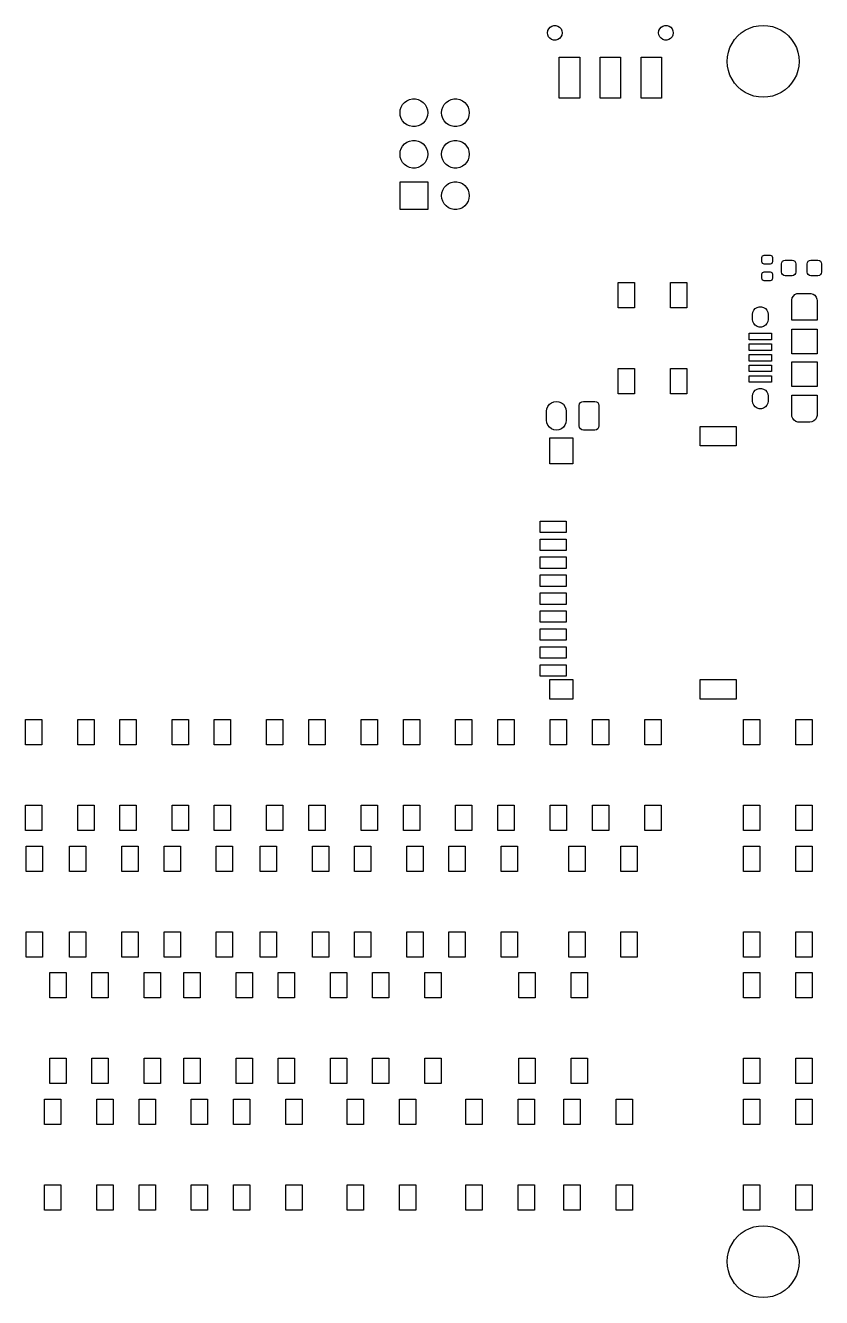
# Model space of a CAD drawing. Extents: x 1.42 to 5.39, y -5.49 to -2.41.
# Drawn here: x 3.472 to 5.391, y -5.478 to -2.411 of the extents above; entities that cross this region are included whole.
import ezdxf

# ---------------------------------------------------------------- set-up
doc = ezdxf.new("R2010")
doc.units = 0
doc.header["$MEASUREMENT"] = 0
doc.layers.add('BLACK', color=7, linetype='CONTINUOUS')

msp = doc.modelspace()

# ---------------------------------------------------------------- linework, layer by layer
at = {"layer": 'BLACK', "linetype": 'CONTINUOUS'}
for p, q in [((4.73109, -2.42395), (4.73322, -2.41941)), ((4.73322, -2.41941), (4.73655, -2.41564)), ((4.73655, -2.41564), (4.7408, -2.41296)), ((4.7408, -2.41296), (4.74563, -2.41158)), ((4.74563, -2.41158), (4.75065, -2.41161)), ((4.75065, -2.41161), (4.75546, -2.41305)), ((4.75546, -2.41305), (4.75968, -2.41578)), ((4.75968, -2.41578), (4.76296, -2.41959)), ((4.76296, -2.41959), (4.76504, -2.42416)), ((4.99881, -2.42395), (5.00094, -2.41941)), ((5.00094, -2.41941), (5.00427, -2.41564)), ((5.00427, -2.41564), (5.00851, -2.41296)), ((5.00851, -2.41296), (5.01334, -2.41158)), ((5.01334, -2.41158), (5.01837, -2.41161)), ((5.01837, -2.41161), (5.02318, -2.41305)), ((5.02318, -2.41305), (5.02739, -2.41578)), ((5.02739, -2.41578), (5.03067, -2.41959)), ((5.03067, -2.41959), (5.03275, -2.42416)), ((5.20669, -2.42302), (5.21685, -2.41801)), ((5.21685, -2.41801), (5.22758, -2.41437)), ((5.22758, -2.41437), (5.23869, -2.41216)), ((5.23869, -2.41216), (5.25, -2.41142)), ((5.25, -2.41142), (5.26131, -2.41216)), ((5.26131, -2.41216), (5.27242, -2.41437)), ((5.27242, -2.41437), (5.28315, -2.41801)), ((5.28315, -2.41801), (5.29331, -2.42302)), ((4.73032, -2.42892), (4.73109, -2.42395)), ((4.73097, -2.4339), (4.73032, -2.42892)), ((4.73299, -2.4385), (4.73097, -2.4339)), ((4.73622, -2.44234), (4.73299, -2.4385)), ((4.7404, -2.44512), (4.73622, -2.44234)), ((4.7452, -2.44662), (4.7404, -2.44512)), ((4.75022, -2.44671), (4.7452, -2.44662)), ((4.75507, -2.44539), (4.75022, -2.44671)), ((4.75935, -2.44276), (4.75507, -2.44539)), ((4.76272, -2.43904), (4.75935, -2.44276)), ((4.76491, -2.43452), (4.76272, -2.43904)), ((4.76574, -2.42957), (4.76491, -2.43452)), ((4.76504, -2.42416), (4.76575, -2.42913)), ((4.76575, -2.42913), (4.76574, -2.42957)), ((4.99803, -2.42892), (4.99881, -2.42395)), ((4.99868, -2.4339), (4.99803, -2.42892)), ((5.00071, -2.4385), (4.99868, -2.4339)), ((5.00394, -2.44234), (5.00071, -2.4385)), ((5.00812, -2.44512), (5.00394, -2.44234)), ((5.01292, -2.44662), (5.00812, -2.44512)), ((5.01794, -2.44671), (5.01292, -2.44662)), ((5.02278, -2.44539), (5.01794, -2.44671)), ((5.02706, -2.44276), (5.02278, -2.44539)), ((5.03044, -2.43904), (5.02706, -2.44276)), ((5.03263, -2.43452), (5.03044, -2.43904)), ((5.03346, -2.42957), (5.03263, -2.43452)), ((5.03275, -2.42416), (5.03346, -2.42913)), ((5.03346, -2.42913), (5.03346, -2.42957)), ((5.17499, -2.45472), (5.18128, -2.4453)), ((5.18128, -2.4453), (5.18875, -2.43679)), ((5.18875, -2.43679), (5.19727, -2.42932)), ((5.19727, -2.42932), (5.20669, -2.42302)), ((5.29331, -2.42302), (5.30273, -2.42932)), ((5.30273, -2.42932), (5.31125, -2.43679)), ((5.31125, -2.43679), (5.31872, -2.4453)), ((5.31872, -2.4453), (5.32501, -2.45472)), ((5.16413, -2.48673), (5.16634, -2.47561)), ((5.16634, -2.47561), (5.16998, -2.46489)), ((5.16998, -2.46489), (5.17499, -2.45472)), ((5.32501, -2.45472), (5.33002, -2.46489)), ((5.33002, -2.46489), (5.33366, -2.47561)), ((5.33366, -2.47561), (5.33587, -2.48673)), ((4.75886, -2.58661), (4.75886, -2.48819)), ((4.75886, -2.48819), (4.80807, -2.48819)), ((4.80807, -2.48819), (4.80807, -2.58661)), ((4.85728, -2.58661), (4.85728, -2.48819)), ((4.85728, -2.48819), (4.9065, -2.48819)), ((4.9065, -2.48819), (4.9065, -2.58661)), ((4.95571, -2.58661), (4.95571, -2.48819)), ((4.95571, -2.48819), (5.00492, -2.48819)), ((5.00492, -2.48819), (5.00492, -2.58661)), ((5.16339, -2.49803), (5.16413, -2.48673)), ((5.16413, -2.50934), (5.16339, -2.49803)), ((5.16634, -2.52045), (5.16413, -2.50934)), ((5.33587, -2.50934), (5.33366, -2.52045)), ((5.33587, -2.48673), (5.33661, -2.49803)), ((5.33661, -2.49803), (5.33587, -2.50934)), ((5.16998, -2.53118), (5.16634, -2.52045)), ((5.17499, -2.54134), (5.16998, -2.53118)), ((5.18128, -2.55076), (5.17499, -2.54134)), ((5.32501, -2.54134), (5.31872, -2.55076)), ((5.33002, -2.53118), (5.32501, -2.54134)), ((5.33366, -2.52045), (5.33002, -2.53118)), ((5.18875, -2.55928), (5.18128, -2.55076)), ((5.19727, -2.56675), (5.18875, -2.55928)), ((5.20669, -2.57304), (5.19727, -2.56675)), ((5.21685, -2.57805), (5.20669, -2.57304)), ((5.29331, -2.57304), (5.28315, -2.57805)), ((5.30273, -2.56675), (5.29331, -2.57304)), ((5.31125, -2.55928), (5.30273, -2.56675)), ((5.31872, -2.55076), (5.31125, -2.55928)), ((4.37789, -2.60824), (4.38139, -2.60218)), ((4.38139, -2.60218), (4.38607, -2.59698)), ((4.38607, -2.59698), (4.39173, -2.59287)), ((4.39173, -2.59287), (4.39812, -2.59002)), ((4.39812, -2.59002), (4.40497, -2.58857)), ((4.40497, -2.58857), (4.41196, -2.58857)), ((4.41196, -2.58857), (4.41881, -2.59002)), ((4.41881, -2.59002), (4.4252, -2.59287)), ((4.4252, -2.59287), (4.43086, -2.59698)), ((4.43086, -2.59698), (4.43554, -2.60218)), ((4.43554, -2.60218), (4.43904, -2.60824)), ((4.47789, -2.60824), (4.48139, -2.60218)), ((4.48139, -2.60218), (4.48607, -2.59698)), ((4.48607, -2.59698), (4.49173, -2.59287)), ((4.49173, -2.59287), (4.49812, -2.59002)), ((4.49812, -2.59002), (4.50497, -2.58857)), ((4.50497, -2.58857), (4.51196, -2.58857)), ((4.51196, -2.58857), (4.51881, -2.59002)), ((4.51881, -2.59002), (4.5252, -2.59287)), ((4.5252, -2.59287), (4.53086, -2.59698)), ((4.53086, -2.59698), (4.53554, -2.60218)), ((4.53554, -2.60218), (4.53904, -2.60824)), ((4.80807, -2.58661), (4.75886, -2.58661)), ((4.9065, -2.58661), (4.85728, -2.58661)), ((5.00492, -2.58661), (4.95571, -2.58661)), ((5.22758, -2.58169), (5.21685, -2.57805)), ((5.23869, -2.5839), (5.22758, -2.58169)), ((5.25, -2.58465), (5.23869, -2.5839)), ((5.26131, -2.5839), (5.25, -2.58465)), ((5.27242, -2.58169), (5.26131, -2.5839)), ((5.28315, -2.57805), (5.27242, -2.58169)), ((4.375, -2.62185), (4.37573, -2.61489)), ((4.37573, -2.62881), (4.375, -2.62185)), ((4.37573, -2.61489), (4.37789, -2.60824)), ((4.37789, -2.63546), (4.37573, -2.62881)), ((4.38139, -2.64152), (4.37789, -2.63546)), ((4.43904, -2.63546), (4.43554, -2.64152)), ((4.43904, -2.60824), (4.4412, -2.61489)), ((4.4412, -2.62881), (4.43904, -2.63546)), ((4.4412, -2.61489), (4.44193, -2.62185)), ((4.44193, -2.62185), (4.4412, -2.62881)), ((4.475, -2.62185), (4.47573, -2.61489)), ((4.47573, -2.62881), (4.475, -2.62185)), ((4.47573, -2.61489), (4.47789, -2.60824)), ((4.47789, -2.63546), (4.47573, -2.62881)), ((4.48139, -2.64152), (4.47789, -2.63546)), ((4.53904, -2.63546), (4.53554, -2.64152)), ((4.53904, -2.60824), (4.5412, -2.61489)), ((4.5412, -2.62881), (4.53904, -2.63546)), ((4.5412, -2.61489), (4.54193, -2.62185)), ((4.54193, -2.62185), (4.5412, -2.62881)), ((4.38607, -2.64672), (4.38139, -2.64152)), ((4.39173, -2.65083), (4.38607, -2.64672)), ((4.39812, -2.65368), (4.39173, -2.65083)), ((4.40497, -2.65513), (4.39812, -2.65368)), ((4.41196, -2.65513), (4.40497, -2.65513)), ((4.41881, -2.65368), (4.41196, -2.65513)), ((4.4252, -2.65083), (4.41881, -2.65368)), ((4.43086, -2.64672), (4.4252, -2.65083)), ((4.43554, -2.64152), (4.43086, -2.64672)), ((4.48607, -2.64672), (4.48139, -2.64152)), ((4.49173, -2.65083), (4.48607, -2.64672)), ((4.49812, -2.65368), (4.49173, -2.65083)), ((4.50497, -2.65513), (4.49812, -2.65368)), ((4.51196, -2.65513), (4.50497, -2.65513)), ((4.51881, -2.65368), (4.51196, -2.65513)), ((4.5252, -2.65083), (4.51881, -2.65368)), ((4.53086, -2.64672), (4.5252, -2.65083)), ((4.53554, -2.64152), (4.53086, -2.64672)), ((4.38139, -2.70218), (4.38607, -2.69698)), ((4.38607, -2.69698), (4.39173, -2.69287)), ((4.39173, -2.69287), (4.39812, -2.69002)), ((4.39812, -2.69002), (4.40497, -2.68857)), ((4.40497, -2.68857), (4.41196, -2.68857)), ((4.41196, -2.68857), (4.41881, -2.69002)), ((4.41881, -2.69002), (4.4252, -2.69287)), ((4.4252, -2.69287), (4.43086, -2.69698)), ((4.43086, -2.69698), (4.43554, -2.70218)), ((4.48139, -2.70218), (4.48607, -2.69698)), ((4.48607, -2.69698), (4.49173, -2.69287)), ((4.49173, -2.69287), (4.49812, -2.69002)), ((4.49812, -2.69002), (4.50497, -2.68857)), ((4.50497, -2.68857), (4.51196, -2.68857)), ((4.51196, -2.68857), (4.51881, -2.69002)), ((4.51881, -2.69002), (4.5252, -2.69287)), ((4.5252, -2.69287), (4.53086, -2.69698)), ((4.53086, -2.69698), (4.53554, -2.70218)), ((4.375, -2.72185), (4.37573, -2.71489)), ((4.37573, -2.72881), (4.375, -2.72185)), ((4.37573, -2.71489), (4.37789, -2.70824)), ((4.37789, -2.73546), (4.37573, -2.72881)), ((4.37789, -2.70824), (4.38139, -2.70218)), ((4.43554, -2.70218), (4.43904, -2.70824)), ((4.43904, -2.70824), (4.4412, -2.71489)), ((4.4412, -2.72881), (4.43904, -2.73546)), ((4.4412, -2.71489), (4.44193, -2.72185)), ((4.44193, -2.72185), (4.4412, -2.72881)), ((4.475, -2.72185), (4.47573, -2.71489)), ((4.47573, -2.72881), (4.475, -2.72185)), ((4.47573, -2.71489), (4.47789, -2.70824)), ((4.47789, -2.73546), (4.47573, -2.72881)), ((4.47789, -2.70824), (4.48139, -2.70218)), ((4.53554, -2.70218), (4.53904, -2.70824)), ((4.53904, -2.70824), (4.5412, -2.71489)), ((4.5412, -2.72881), (4.53904, -2.73546)), ((4.5412, -2.71489), (4.54193, -2.72185)), ((4.54193, -2.72185), (4.5412, -2.72881)), ((4.38139, -2.74152), (4.37789, -2.73546)), ((4.38607, -2.74672), (4.38139, -2.74152)), ((4.39173, -2.75083), (4.38607, -2.74672)), ((4.39812, -2.75368), (4.39173, -2.75083)), ((4.40497, -2.75513), (4.39812, -2.75368)), ((4.41196, -2.75513), (4.40497, -2.75513)), ((4.41881, -2.75368), (4.41196, -2.75513)), ((4.4252, -2.75083), (4.41881, -2.75368)), ((4.43086, -2.74672), (4.4252, -2.75083)), ((4.43554, -2.74152), (4.43086, -2.74672)), ((4.43904, -2.73546), (4.43554, -2.74152)), ((4.48139, -2.74152), (4.47789, -2.73546)), ((4.48607, -2.74672), (4.48139, -2.74152)), ((4.49173, -2.75083), (4.48607, -2.74672)), ((4.49812, -2.75368), (4.49173, -2.75083)), ((4.50497, -2.75513), (4.49812, -2.75368)), ((4.51196, -2.75513), (4.50497, -2.75513)), ((4.51881, -2.75368), (4.51196, -2.75513)), ((4.5252, -2.75083), (4.51881, -2.75368)), ((4.53086, -2.74672), (4.5252, -2.75083)), ((4.53554, -2.74152), (4.53086, -2.74672)), ((4.53904, -2.73546), (4.53554, -2.74152)), ((4.375, -2.85531), (4.375, -2.78839)), ((4.375, -2.78839), (4.44193, -2.78839)), ((4.44193, -2.78839), (4.44193, -2.85531)), ((4.49173, -2.79287), (4.49812, -2.79002)), ((4.49812, -2.79002), (4.50497, -2.78857)), ((4.50497, -2.78857), (4.51196, -2.78857)), ((4.51196, -2.78857), (4.51881, -2.79002)), ((4.51881, -2.79002), (4.5252, -2.79287)), ((4.475, -2.82185), (4.47573, -2.81489)), ((4.47573, -2.81489), (4.47789, -2.80824)), ((4.47789, -2.80824), (4.48139, -2.80218)), ((4.48139, -2.80218), (4.48607, -2.79698)), ((4.48607, -2.79698), (4.49173, -2.79287)), ((4.5252, -2.79287), (4.53086, -2.79698)), ((4.53086, -2.79698), (4.53554, -2.80218)), ((4.53554, -2.80218), (4.53904, -2.80824)), ((4.53904, -2.80824), (4.5412, -2.81489)), ((4.5412, -2.81489), (4.54193, -2.82185)), ((4.47573, -2.82881), (4.475, -2.82185)), ((4.47789, -2.83546), (4.47573, -2.82881)), ((4.48139, -2.84152), (4.47789, -2.83546)), ((4.48607, -2.84672), (4.48139, -2.84152)), ((4.49173, -2.85083), (4.48607, -2.84672)), ((4.49812, -2.85368), (4.49173, -2.85083)), ((4.5252, -2.85083), (4.51881, -2.85368)), ((4.53086, -2.84672), (4.5252, -2.85083)), ((4.53554, -2.84152), (4.53086, -2.84672)), ((4.53904, -2.83546), (4.53554, -2.84152)), ((4.5412, -2.82881), (4.53904, -2.83546)), ((4.54193, -2.82185), (4.5412, -2.82881)), ((4.44193, -2.85531), (4.375, -2.85531)), ((4.50497, -2.85513), (4.49812, -2.85368)), ((4.51196, -2.85513), (4.50497, -2.85513)), ((4.51881, -2.85368), (4.51196, -2.85513)), ((5.24724, -2.97067), (5.24765, -2.96864)), ((5.24724, -2.9813), (5.24724, -2.97067)), ((5.24765, -2.96864), (5.2488, -2.96691)), ((5.2488, -2.96691), (5.25053, -2.96576)), ((5.25053, -2.96576), (5.25256, -2.96535)), ((5.25256, -2.96535), (5.26713, -2.96535)), ((5.26713, -2.96535), (5.26916, -2.96576)), ((5.26916, -2.96576), (5.27088, -2.96691)), ((5.27088, -2.96691), (5.27204, -2.96864)), ((5.27204, -2.96864), (5.27244, -2.97067)), ((5.27244, -2.97067), (5.27244, -2.9813)), ((5.24765, -2.98333), (5.24724, -2.9813)), ((5.2488, -2.98506), (5.24765, -2.98333)), ((5.25053, -2.98621), (5.2488, -2.98506)), ((5.25256, -2.98661), (5.25053, -2.98621)), ((5.25053, -3.00592), (5.25256, -3.00551)), ((5.26713, -2.98661), (5.25256, -2.98661)), ((5.25256, -3.00551), (5.26713, -3.00551)), ((5.26916, -2.98621), (5.26713, -2.98661)), ((5.26713, -3.00551), (5.26916, -3.00592)), ((5.27088, -2.98506), (5.26916, -2.98621)), ((5.27204, -2.98333), (5.27088, -2.98506)), ((5.27244, -2.9813), (5.27204, -2.98333)), ((5.29429, -2.98597), (5.29495, -2.98268)), ((5.29429, -3.00615), (5.29429, -2.98597)), ((5.29495, -2.98268), (5.29681, -2.97988)), ((5.29681, -2.97988), (5.29961, -2.97802)), ((5.29961, -2.97802), (5.3029, -2.97736)), ((5.3029, -2.97736), (5.32013, -2.97736)), ((5.32013, -2.97736), (5.32342, -2.97802)), ((5.32342, -2.97802), (5.32622, -2.97988)), ((5.32622, -2.97988), (5.32808, -2.98268)), ((5.32808, -2.98268), (5.32874, -2.98597)), ((5.32874, -2.98597), (5.32874, -3.00615)), ((5.3563, -2.98597), (5.35695, -2.98268)), ((5.3563, -3.00615), (5.3563, -2.98597)), ((5.35695, -2.98268), (5.35882, -2.97988)), ((5.35882, -2.97988), (5.36162, -2.97802)), ((5.36162, -2.97802), (5.36491, -2.97736)), ((5.36491, -2.97736), (5.38214, -2.97736)), ((5.38214, -2.97736), (5.38543, -2.97802)), ((5.38543, -2.97802), (5.38823, -2.97988)), ((5.38823, -2.97988), (5.39009, -2.98268)), ((5.39009, -2.98268), (5.39075, -2.98597)), ((5.39075, -2.98597), (5.39075, -3.00615)), ((4.90068, -3.09252), (4.90068, -3.0315)), ((4.90068, -3.0315), (4.94005, -3.0315)), ((4.94005, -3.0315), (4.94005, -3.09252)), ((5.02666, -3.09252), (5.02666, -3.0315)), ((5.02666, -3.0315), (5.06603, -3.0315)), ((5.06603, -3.0315), (5.06603, -3.09252)), ((5.24724, -3.01083), (5.24765, -3.00879)), ((5.24724, -3.02146), (5.24724, -3.01083)), ((5.24765, -3.02349), (5.24724, -3.02146)), ((5.24765, -3.00879), (5.2488, -3.00707)), ((5.2488, -3.02521), (5.24765, -3.02349)), ((5.2488, -3.00707), (5.25053, -3.00592)), ((5.25053, -3.02637), (5.2488, -3.02521)), ((5.25256, -3.02677), (5.25053, -3.02637)), ((5.26713, -3.02677), (5.25256, -3.02677)), ((5.26916, -3.02637), (5.26713, -3.02677)), ((5.26916, -3.00592), (5.27088, -3.00707)), ((5.27088, -3.02521), (5.26916, -3.02637)), ((5.27088, -3.00707), (5.27204, -3.00879)), ((5.27204, -3.02349), (5.27088, -3.02521)), ((5.27204, -3.00879), (5.27244, -3.01083)), ((5.27244, -3.02146), (5.27204, -3.02349)), ((5.27244, -3.01083), (5.27244, -3.02146)), ((5.29495, -3.00945), (5.29429, -3.00615)), ((5.29681, -3.01224), (5.29495, -3.00945)), ((5.29961, -3.01411), (5.29681, -3.01224)), ((5.3029, -3.01476), (5.29961, -3.01411)), ((5.32013, -3.01476), (5.3029, -3.01476)), ((5.32342, -3.01411), (5.32013, -3.01476)), ((5.32622, -3.01224), (5.32342, -3.01411)), ((5.32808, -3.00945), (5.32622, -3.01224)), ((5.32874, -3.00615), (5.32808, -3.00945)), ((5.35695, -3.00945), (5.3563, -3.00615)), ((5.35882, -3.01224), (5.35695, -3.00945)), ((5.36162, -3.01411), (5.35882, -3.01224)), ((5.36491, -3.01476), (5.36162, -3.01411)), ((5.38214, -3.01476), (5.36491, -3.01476)), ((5.38543, -3.01411), (5.38214, -3.01476)), ((5.38823, -3.01224), (5.38543, -3.01411)), ((5.39009, -3.00945), (5.38823, -3.01224)), ((5.39075, -3.00615), (5.39009, -3.00945)), ((5.32022, -3.06835), (5.32283, -3.06385)), ((5.32283, -3.06385), (5.32666, -3.06031)), ((5.32666, -3.06031), (5.33136, -3.05806)), ((5.33136, -3.05806), (5.33651, -3.05728)), ((5.33651, -3.05728), (5.36249, -3.05728)), ((5.36249, -3.05728), (5.36523, -3.0575)), ((5.36523, -3.0575), (5.3702, -3.05907)), ((5.3702, -3.05907), (5.37448, -3.06203)), ((5.37448, -3.06203), (5.37771, -3.06612)), ((5.37771, -3.06612), (5.37959, -3.07098)), ((4.94005, -3.09252), (4.90068, -3.09252)), ((5.06603, -3.09252), (5.02666, -3.09252)), ((5.22757, -3.098), (5.23108, -3.09403)), ((5.23108, -3.09403), (5.23556, -3.0912)), ((5.23556, -3.0912), (5.24066, -3.08974)), ((5.24066, -3.08974), (5.24596, -3.08977)), ((5.24596, -3.08977), (5.25104, -3.09129)), ((5.25104, -3.09129), (5.25549, -3.09418)), ((5.25549, -3.09418), (5.25895, -3.09819)), ((5.31899, -3.12205), (5.31899, -3.0748)), ((5.31899, -3.0748), (5.31914, -3.0748)), ((5.31904, -3.07343), (5.32022, -3.06835)), ((5.31914, -3.0748), (5.31904, -3.07343)), ((5.37959, -3.07098), (5.37986, -3.0748)), ((5.37986, -3.0748), (5.38001, -3.0748)), ((5.38001, -3.0748), (5.38001, -3.12205)), ((5.2245, -3.10804), (5.22532, -3.1028)), ((5.2245, -3.10827), (5.2245, -3.10804)), ((5.2245, -3.12008), (5.2245, -3.10827)), ((5.22525, -3.12533), (5.2245, -3.12008)), ((5.22745, -3.13015), (5.22525, -3.12533)), ((5.22532, -3.1028), (5.22757, -3.098)), ((5.26108, -3.12555), (5.25883, -3.13035)), ((5.25895, -3.09819), (5.26115, -3.10302)), ((5.2619, -3.12031), (5.26108, -3.12555)), ((5.26115, -3.10302), (5.2619, -3.10827)), ((5.2619, -3.10827), (5.2619, -3.12008)), ((5.2619, -3.12008), (5.2619, -3.12031)), ((5.38001, -3.12205), (5.31899, -3.12205)), ((5.21663, -3.16929), (5.21663, -3.15354)), ((5.21663, -3.15354), (5.26977, -3.15354)), ((5.23091, -3.13417), (5.22745, -3.13015)), ((5.23536, -3.13705), (5.23091, -3.13417)), ((5.24044, -3.13857), (5.23536, -3.13705)), ((5.24574, -3.13861), (5.24044, -3.13857)), ((5.25084, -3.13715), (5.24574, -3.13861)), ((5.25532, -3.13432), (5.25084, -3.13715)), ((5.25883, -3.13035), (5.25532, -3.13432)), ((5.26977, -3.15354), (5.26977, -3.16929)), ((5.31899, -3.20276), (5.31899, -3.1437)), ((5.31899, -3.1437), (5.38001, -3.1437)), ((5.38001, -3.1437), (5.38001, -3.20276)), ((5.26977, -3.16929), (5.21663, -3.16929)), ((5.21663, -3.19488), (5.21663, -3.17913)), ((5.21663, -3.17913), (5.26977, -3.17913)), ((5.26977, -3.17913), (5.26977, -3.19488)), ((5.26977, -3.19488), (5.21663, -3.19488)), ((5.21663, -3.22047), (5.21663, -3.20472)), ((5.21663, -3.20472), (5.26977, -3.20472)), ((5.26977, -3.20472), (5.26977, -3.22047)), ((5.38001, -3.20276), (5.31899, -3.20276)), ((4.90068, -3.29921), (4.90068, -3.23819)), ((4.90068, -3.23819), (4.94005, -3.23819)), ((4.94005, -3.23819), (4.94005, -3.29921)), ((5.02666, -3.29921), (5.02666, -3.23819)), ((5.02666, -3.23819), (5.06603, -3.23819)), ((5.06603, -3.23819), (5.06603, -3.29921)), ((5.26977, -3.22047), (5.21663, -3.22047)), ((5.21663, -3.24606), (5.21663, -3.23031)), ((5.21663, -3.23031), (5.26977, -3.23031)), ((5.26977, -3.24606), (5.21663, -3.24606)), ((5.26977, -3.23031), (5.26977, -3.24606)), ((5.31899, -3.2815), (5.31899, -3.22244)), ((5.31899, -3.22244), (5.38001, -3.22244)), ((5.38001, -3.22244), (5.38001, -3.2815)), ((5.21663, -3.27165), (5.21663, -3.25591)), ((5.21663, -3.25591), (5.26977, -3.25591)), ((5.26977, -3.27165), (5.21663, -3.27165)), ((5.26977, -3.25591), (5.26977, -3.27165)), ((5.38001, -3.2815), (5.31899, -3.2815)), ((4.94005, -3.29921), (4.90068, -3.29921)), ((5.06603, -3.29921), (5.02666, -3.29921)), ((5.2245, -3.30489), (5.22532, -3.29965)), ((5.2245, -3.30512), (5.2245, -3.30489)), ((5.2245, -3.31693), (5.2245, -3.30512)), ((5.22532, -3.29965), (5.22757, -3.29485)), ((5.22757, -3.29485), (5.23108, -3.29088)), ((5.23108, -3.29088), (5.23556, -3.28805)), ((5.23556, -3.28805), (5.24066, -3.28659)), ((5.24066, -3.28659), (5.24596, -3.28662)), ((5.24596, -3.28662), (5.25104, -3.28814)), ((5.25104, -3.28814), (5.25549, -3.29103)), ((5.25549, -3.29103), (5.25895, -3.29504)), ((5.25895, -3.29504), (5.26115, -3.29987)), ((5.26115, -3.29987), (5.2619, -3.30512)), ((5.2619, -3.30512), (5.2619, -3.31693)), ((5.31899, -3.35039), (5.31899, -3.30315)), ((5.31899, -3.30315), (5.38001, -3.30315)), ((5.38001, -3.30315), (5.38001, -3.35039)), ((4.72835, -3.34154), (4.72915, -3.33542)), ((4.72835, -3.36319), (4.72835, -3.34154)), ((4.72915, -3.33542), (4.73151, -3.32972)), ((4.73151, -3.32972), (4.73527, -3.32483)), ((4.73527, -3.32483), (4.74016, -3.32108)), ((4.74016, -3.32108), (4.74585, -3.31872)), ((4.74585, -3.31872), (4.75197, -3.31791)), ((4.75197, -3.31791), (4.75808, -3.31872)), ((4.75808, -3.31872), (4.76378, -3.32108)), ((4.76378, -3.32108), (4.76867, -3.32483)), ((4.76867, -3.32483), (4.77243, -3.32972)), ((4.77243, -3.32972), (4.77479, -3.33542)), ((4.77479, -3.33542), (4.77559, -3.34154)), ((4.77559, -3.34154), (4.77559, -3.36319)), ((4.80709, -3.32776), (4.80784, -3.32399)), ((4.80709, -3.37697), (4.80709, -3.32776)), ((4.80784, -3.32399), (4.80997, -3.3208)), ((4.80997, -3.3208), (4.81316, -3.31866)), ((4.81316, -3.31866), (4.81693, -3.31791)), ((4.81693, -3.31791), (4.84449, -3.31791)), ((4.84449, -3.31791), (4.84825, -3.31866)), ((4.84825, -3.31866), (4.85145, -3.3208)), ((4.85145, -3.3208), (4.85358, -3.32399)), ((4.85358, -3.32399), (4.85433, -3.32776)), ((4.85433, -3.32776), (4.85433, -3.37697)), ((5.22525, -3.32218), (5.2245, -3.31693)), ((5.22745, -3.327), (5.22525, -3.32218)), ((5.23091, -3.33102), (5.22745, -3.327)), ((5.23536, -3.33391), (5.23091, -3.33102)), ((5.24044, -3.33542), (5.23536, -3.33391)), ((5.24574, -3.33546), (5.24044, -3.33542)), ((5.25084, -3.334), (5.24574, -3.33546)), ((5.25532, -3.33117), (5.25084, -3.334)), ((5.25883, -3.3272), (5.25532, -3.33117)), ((5.26108, -3.3224), (5.25883, -3.3272)), ((5.2619, -3.31716), (5.26108, -3.3224)), ((5.2619, -3.31693), (5.2619, -3.31716)), ((4.72915, -3.3693), (4.72835, -3.36319)), ((4.73151, -3.375), (4.72915, -3.3693)), ((4.77479, -3.3693), (4.77243, -3.375)), ((4.77559, -3.36319), (4.77479, -3.3693)), ((5.31914, -3.35039), (5.31899, -3.35039)), ((5.31941, -3.35422), (5.31914, -3.35039)), ((5.32129, -3.35907), (5.31941, -3.35422)), ((5.32451, -3.36316), (5.32129, -3.35907)), ((5.3288, -3.36613), (5.32451, -3.36316)), ((5.33377, -3.3677), (5.3288, -3.36613)), ((5.33651, -3.36791), (5.33377, -3.3677)), ((5.36249, -3.36791), (5.33651, -3.36791)), ((5.36764, -3.36714), (5.36249, -3.36791)), ((5.37234, -3.36488), (5.36764, -3.36714)), ((5.37616, -3.36135), (5.37234, -3.36488)), ((5.37878, -3.35684), (5.37616, -3.36135)), ((5.37996, -3.35177), (5.37878, -3.35684)), ((5.38001, -3.35039), (5.37986, -3.35039)), ((5.37986, -3.35039), (5.37996, -3.35177)), ((4.73527, -3.37989), (4.73151, -3.375)), ((4.74016, -3.38365), (4.73527, -3.37989)), ((4.74585, -3.38601), (4.74016, -3.38365)), ((4.75197, -3.38681), (4.74585, -3.38601)), ((4.75808, -3.38601), (4.75197, -3.38681)), ((4.76378, -3.38365), (4.75808, -3.38601)), ((4.76867, -3.37989), (4.76378, -3.38365)), ((4.77243, -3.375), (4.76867, -3.37989)), ((4.80784, -3.38074), (4.80709, -3.37697)), ((4.80997, -3.38393), (4.80784, -3.38074)), ((4.81316, -3.38606), (4.80997, -3.38393)), ((4.81693, -3.38681), (4.81316, -3.38606)), ((4.84449, -3.38681), (4.81693, -3.38681)), ((4.84825, -3.38606), (4.84449, -3.38681)), ((4.85145, -3.38393), (4.84825, -3.38606)), ((4.85358, -3.38074), (4.85145, -3.38393)), ((4.85433, -3.37697), (4.85358, -3.38074)), ((5.09843, -3.4252), (5.09843, -3.37795)), ((5.09843, -3.37795), (5.18504, -3.37795)), ((5.18504, -3.37795), (5.18504, -3.4252)), ((4.73622, -3.4685), (4.73622, -3.40551)), ((4.73622, -3.40551), (4.79134, -3.40551)), ((4.79134, -3.40551), (4.79134, -3.4685)), ((5.18504, -3.4252), (5.09843, -3.4252)), ((4.79134, -3.4685), (4.73622, -3.4685)), ((4.7126, -3.63386), (4.7126, -3.6063)), ((4.7126, -3.6063), (4.77559, -3.6063)), ((4.77559, -3.6063), (4.77559, -3.63386)), ((4.77559, -3.63386), (4.7126, -3.63386)), ((4.7126, -3.67717), (4.7126, -3.64961)), ((4.7126, -3.64961), (4.77559, -3.64961)), ((4.77559, -3.64961), (4.77559, -3.67717)), ((4.77559, -3.67717), (4.7126, -3.67717)), ((4.7126, -3.72047), (4.7126, -3.69291)), ((4.7126, -3.69291), (4.77559, -3.69291)), ((4.77559, -3.69291), (4.77559, -3.72047)), ((4.77559, -3.72047), (4.7126, -3.72047)), ((4.7126, -3.76378), (4.7126, -3.73622)), ((4.7126, -3.73622), (4.77559, -3.73622)), ((4.77559, -3.73622), (4.77559, -3.76378)), ((4.77559, -3.76378), (4.7126, -3.76378)), ((4.7126, -3.80709), (4.7126, -3.77953)), ((4.7126, -3.77953), (4.77559, -3.77953)), ((4.77559, -3.77953), (4.77559, -3.80709)), ((4.77559, -3.80709), (4.7126, -3.80709)), ((4.7126, -3.85039), (4.7126, -3.82283)), ((4.7126, -3.82283), (4.77559, -3.82283)), ((4.77559, -3.82283), (4.77559, -3.85039)), ((4.77559, -3.85039), (4.7126, -3.85039)), ((4.7126, -3.8937), (4.7126, -3.86614)), ((4.7126, -3.86614), (4.77559, -3.86614)), ((4.77559, -3.8937), (4.7126, -3.8937)), ((4.77559, -3.86614), (4.77559, -3.8937)), ((4.7126, -3.93701), (4.7126, -3.90945)), ((4.7126, -3.90945), (4.77559, -3.90945)), ((4.77559, -3.90945), (4.77559, -3.93701)), ((4.77559, -3.93701), (4.7126, -3.93701)), ((4.7126, -3.98031), (4.7126, -3.95276)), ((4.7126, -3.95276), (4.77559, -3.95276)), ((4.77559, -3.95276), (4.77559, -3.98031)), ((4.77559, -3.98031), (4.7126, -3.98031)), ((4.73622, -4.03543), (4.73622, -3.98819)), ((4.73622, -3.98819), (4.79134, -3.98819)), ((4.79134, -3.98819), (4.79134, -4.03543)), ((5.09843, -4.03543), (5.09843, -3.98819)), ((5.09843, -3.98819), (5.18504, -3.98819)), ((5.18504, -3.98819), (5.18504, -4.03543)), ((4.79134, -4.03543), (4.73622, -4.03543)), ((5.18504, -4.03543), (5.09843, -4.03543)), ((3.47244, -4.14567), (3.47244, -4.08465)), ((3.47244, -4.08465), (3.51181, -4.08465)), ((3.51181, -4.08465), (3.51181, -4.14567)), ((3.59843, -4.14567), (3.59843, -4.08465)), ((3.59843, -4.08465), (3.6378, -4.08465)), ((3.6378, -4.08465), (3.6378, -4.14567)), ((3.7, -4.14567), (3.7, -4.08465)), ((3.7, -4.08465), (3.73937, -4.08465)), ((3.73937, -4.08465), (3.73937, -4.14567)), ((3.82598, -4.14567), (3.82598, -4.08465)), ((3.82598, -4.08465), (3.86535, -4.08465)), ((3.86535, -4.08465), (3.86535, -4.14567)), ((3.92756, -4.14567), (3.92756, -4.08465)), ((3.92756, -4.08465), (3.96693, -4.08465)), ((3.96693, -4.08465), (3.96693, -4.14567)), ((4.05354, -4.14567), (4.05354, -4.08465)), ((4.05354, -4.08465), (4.09291, -4.08465)), ((4.09291, -4.08465), (4.09291, -4.14567)), ((4.15551, -4.14567), (4.15551, -4.08465)), ((4.15551, -4.08465), (4.19488, -4.08465)), ((4.19488, -4.08465), (4.19488, -4.14567)), ((4.2815, -4.14567), (4.2815, -4.08465)), ((4.2815, -4.08465), (4.32087, -4.08465)), ((4.32087, -4.08465), (4.32087, -4.14567)), ((4.38307, -4.14567), (4.38307, -4.08465)), ((4.38307, -4.08465), (4.42244, -4.08465)), ((4.42244, -4.08465), (4.42244, -4.14567)), ((4.50906, -4.14567), (4.50906, -4.08465)), ((4.50906, -4.08465), (4.54843, -4.08465)), ((4.54843, -4.08465), (4.54843, -4.14567)), ((4.61063, -4.14567), (4.61063, -4.08465)), ((4.61063, -4.08465), (4.65, -4.08465)), ((4.65, -4.08465), (4.65, -4.14567)), ((4.73661, -4.14567), (4.73661, -4.08465)), ((4.73661, -4.08465), (4.77598, -4.08465)), ((4.77598, -4.08465), (4.77598, -4.14567)), ((4.83858, -4.14567), (4.83858, -4.08465)), ((4.83858, -4.08465), (4.87795, -4.08465)), ((4.87795, -4.08465), (4.87795, -4.14567)), ((4.96457, -4.14567), (4.96457, -4.08465)), ((4.96457, -4.08465), (5.00394, -4.08465)), ((5.00394, -4.08465), (5.00394, -4.14567)), ((5.20276, -4.14567), (5.20276, -4.08465)), ((5.20276, -4.08465), (5.24213, -4.08465)), ((5.24213, -4.08465), (5.24213, -4.14567)), ((5.32874, -4.14567), (5.32874, -4.08465)), ((5.32874, -4.08465), (5.36811, -4.08465)), ((5.36811, -4.08465), (5.36811, -4.14567)), ((3.51181, -4.14567), (3.47244, -4.14567)), ((3.6378, -4.14567), (3.59843, -4.14567)), ((3.73937, -4.14567), (3.7, -4.14567)), ((3.86535, -4.14567), (3.82598, -4.14567)), ((3.96693, -4.14567), (3.92756, -4.14567)), ((4.09291, -4.14567), (4.05354, -4.14567)), ((4.19488, -4.14567), (4.15551, -4.14567)), ((4.32087, -4.14567), (4.2815, -4.14567)), ((4.42244, -4.14567), (4.38307, -4.14567)), ((4.54843, -4.14567), (4.50906, -4.14567)), ((4.65, -4.14567), (4.61063, -4.14567)), ((4.77598, -4.14567), (4.73661, -4.14567)), ((4.87795, -4.14567), (4.83858, -4.14567)), ((5.00394, -4.14567), (4.96457, -4.14567)), ((5.24213, -4.14567), (5.20276, -4.14567)), ((5.36811, -4.14567), (5.32874, -4.14567)), ((3.47244, -4.35236), (3.47244, -4.29134)), ((3.47244, -4.29134), (3.51181, -4.29134)), ((3.51181, -4.29134), (3.51181, -4.35236)), ((3.59843, -4.35236), (3.59843, -4.29134)), ((3.59843, -4.29134), (3.6378, -4.29134)), ((3.6378, -4.29134), (3.6378, -4.35236)), ((3.7, -4.35236), (3.7, -4.29134)), ((3.7, -4.29134), (3.73937, -4.29134)), ((3.73937, -4.29134), (3.73937, -4.35236)), ((3.82598, -4.35236), (3.82598, -4.29134)), ((3.82598, -4.29134), (3.86535, -4.29134)), ((3.86535, -4.29134), (3.86535, -4.35236)), ((3.92756, -4.35236), (3.92756, -4.29134)), ((3.92756, -4.29134), (3.96693, -4.29134)), ((3.96693, -4.29134), (3.96693, -4.35236)), ((4.05354, -4.35236), (4.05354, -4.29134)), ((4.05354, -4.29134), (4.09291, -4.29134)), ((4.09291, -4.29134), (4.09291, -4.35236)), ((4.15551, -4.35236), (4.15551, -4.29134)), ((4.15551, -4.29134), (4.19488, -4.29134)), ((4.19488, -4.29134), (4.19488, -4.35236)), ((4.2815, -4.35236), (4.2815, -4.29134)), ((4.2815, -4.29134), (4.32087, -4.29134)), ((4.32087, -4.29134), (4.32087, -4.35236)), ((4.38307, -4.35236), (4.38307, -4.29134)), ((4.38307, -4.29134), (4.42244, -4.29134)), ((4.42244, -4.29134), (4.42244, -4.35236)), ((4.50906, -4.35236), (4.50906, -4.29134)), ((4.50906, -4.29134), (4.54843, -4.29134)), ((4.54843, -4.29134), (4.54843, -4.35236)), ((4.61063, -4.35236), (4.61063, -4.29134)), ((4.61063, -4.29134), (4.65, -4.29134)), ((4.65, -4.29134), (4.65, -4.35236)), ((4.73661, -4.35236), (4.73661, -4.29134)), ((4.73661, -4.29134), (4.77598, -4.29134)), ((4.77598, -4.29134), (4.77598, -4.35236)), ((4.83858, -4.35236), (4.83858, -4.29134)), ((4.83858, -4.29134), (4.87795, -4.29134)), ((4.87795, -4.29134), (4.87795, -4.35236)), ((4.96457, -4.35236), (4.96457, -4.29134)), ((4.96457, -4.29134), (5.00394, -4.29134)), ((5.00394, -4.29134), (5.00394, -4.35236)), ((5.20276, -4.35236), (5.20276, -4.29134)), ((5.20276, -4.29134), (5.24213, -4.29134)), ((5.24213, -4.29134), (5.24213, -4.35236)), ((5.32874, -4.35236), (5.32874, -4.29134)), ((5.32874, -4.29134), (5.36811, -4.29134)), ((5.36811, -4.29134), (5.36811, -4.35236)), ((3.51181, -4.35236), (3.47244, -4.35236)), ((3.6378, -4.35236), (3.59843, -4.35236)), ((3.73937, -4.35236), (3.7, -4.35236)), ((3.86535, -4.35236), (3.82598, -4.35236)), ((3.96693, -4.35236), (3.92756, -4.35236)), ((4.09291, -4.35236), (4.05354, -4.35236)), ((4.19488, -4.35236), (4.15551, -4.35236)), ((4.32087, -4.35236), (4.2815, -4.35236)), ((4.42244, -4.35236), (4.38307, -4.35236)), ((4.54843, -4.35236), (4.50906, -4.35236)), ((4.65, -4.35236), (4.61063, -4.35236)), ((4.77598, -4.35236), (4.73661, -4.35236)), ((4.87795, -4.35236), (4.83858, -4.35236)), ((5.00394, -4.35236), (4.96457, -4.35236)), ((5.24213, -4.35236), (5.20276, -4.35236)), ((5.36811, -4.35236), (5.32874, -4.35236)), ((3.47421, -4.45079), (3.47421, -4.38976)), ((3.47421, -4.38976), (3.51358, -4.38976)), ((3.51358, -4.38976), (3.51358, -4.45079)), ((3.57874, -4.45079), (3.57874, -4.38976)), ((3.57874, -4.38976), (3.61811, -4.38976)), ((3.61811, -4.38976), (3.61811, -4.45079)), ((3.70472, -4.45079), (3.70472, -4.38976)), ((3.70472, -4.38976), (3.74409, -4.38976)), ((3.74409, -4.38976), (3.74409, -4.45079)), ((3.8063, -4.45079), (3.8063, -4.38976)), ((3.8063, -4.38976), (3.84567, -4.38976)), ((3.84567, -4.38976), (3.84567, -4.45079)), ((3.93228, -4.45079), (3.93228, -4.38976)), ((3.93228, -4.38976), (3.97165, -4.38976)), ((3.97165, -4.38976), (3.97165, -4.45079)), ((4.0378, -4.45079), (4.0378, -4.38976)), ((4.0378, -4.38976), (4.07717, -4.38976)), ((4.07717, -4.38976), (4.07717, -4.45079)), ((4.16378, -4.45079), (4.16378, -4.38976)), ((4.16378, -4.38976), (4.20315, -4.38976)), ((4.20315, -4.38976), (4.20315, -4.45079)), ((4.26535, -4.45079), (4.26535, -4.38976)), ((4.26535, -4.38976), (4.30472, -4.38976)), ((4.30472, -4.38976), (4.30472, -4.45079)), ((4.39134, -4.45079), (4.39134, -4.38976)), ((4.39134, -4.38976), (4.43071, -4.38976)), ((4.43071, -4.38976), (4.43071, -4.45079)), ((4.49291, -4.45079), (4.49291, -4.38976)), ((4.49291, -4.38976), (4.53228, -4.38976)), ((4.53228, -4.38976), (4.53228, -4.45079)), ((4.6189, -4.45079), (4.6189, -4.38976)), ((4.6189, -4.38976), (4.65827, -4.38976)), ((4.65827, -4.38976), (4.65827, -4.45079)), ((4.7815, -4.45079), (4.7815, -4.38976)), ((4.7815, -4.38976), (4.82087, -4.38976)), ((4.82087, -4.38976), (4.82087, -4.45079)), ((4.90748, -4.45079), (4.90748, -4.38976)), ((4.90748, -4.38976), (4.94685, -4.38976)), ((4.94685, -4.38976), (4.94685, -4.45079)), ((5.20276, -4.45079), (5.20276, -4.38976)), ((5.20276, -4.38976), (5.24213, -4.38976)), ((5.24213, -4.38976), (5.24213, -4.45079)), ((5.32874, -4.45079), (5.32874, -4.38976)), ((5.32874, -4.38976), (5.36811, -4.38976)), ((5.36811, -4.38976), (5.36811, -4.45079)), ((3.51358, -4.45079), (3.47421, -4.45079)), ((3.61811, -4.45079), (3.57874, -4.45079)), ((3.74409, -4.45079), (3.70472, -4.45079)), ((3.84567, -4.45079), (3.8063, -4.45079)), ((3.97165, -4.45079), (3.93228, -4.45079)), ((4.07717, -4.45079), (4.0378, -4.45079)), ((4.20315, -4.45079), (4.16378, -4.45079)), ((4.30472, -4.45079), (4.26535, -4.45079)), ((4.43071, -4.45079), (4.39134, -4.45079)), ((4.53228, -4.45079), (4.49291, -4.45079)), ((4.65827, -4.45079), (4.6189, -4.45079)), ((4.82087, -4.45079), (4.7815, -4.45079)), ((4.94685, -4.45079), (4.90748, -4.45079)), ((5.24213, -4.45079), (5.20276, -4.45079)), ((5.36811, -4.45079), (5.32874, -4.45079)), ((3.47421, -4.65748), (3.47421, -4.59646)), ((3.47421, -4.59646), (3.51358, -4.59646)), ((3.51358, -4.59646), (3.51358, -4.65748)), ((3.57874, -4.65748), (3.57874, -4.59646)), ((3.57874, -4.59646), (3.61811, -4.59646)), ((3.61811, -4.59646), (3.61811, -4.65748)), ((3.70472, -4.65748), (3.70472, -4.59646)), ((3.70472, -4.59646), (3.74409, -4.59646)), ((3.74409, -4.59646), (3.74409, -4.65748)), ((3.8063, -4.65748), (3.8063, -4.59646)), ((3.8063, -4.59646), (3.84567, -4.59646)), ((3.84567, -4.59646), (3.84567, -4.65748)), ((3.93228, -4.65748), (3.93228, -4.59646)), ((3.93228, -4.59646), (3.97165, -4.59646)), ((3.97165, -4.59646), (3.97165, -4.65748)), ((4.0378, -4.65748), (4.0378, -4.59646)), ((4.0378, -4.59646), (4.07717, -4.59646)), ((4.07717, -4.59646), (4.07717, -4.65748)), ((4.16378, -4.65748), (4.16378, -4.59646)), ((4.16378, -4.59646), (4.20315, -4.59646)), ((4.20315, -4.59646), (4.20315, -4.65748)), ((4.26535, -4.65748), (4.26535, -4.59646)), ((4.26535, -4.59646), (4.30472, -4.59646)), ((4.30472, -4.59646), (4.30472, -4.65748)), ((4.39134, -4.65748), (4.39134, -4.59646)), ((4.39134, -4.59646), (4.43071, -4.59646)), ((4.43071, -4.59646), (4.43071, -4.65748)), ((4.49291, -4.65748), (4.49291, -4.59646)), ((4.49291, -4.59646), (4.53228, -4.59646)), ((4.53228, -4.59646), (4.53228, -4.65748)), ((4.6189, -4.65748), (4.6189, -4.59646)), ((4.6189, -4.59646), (4.65827, -4.59646)), ((4.65827, -4.59646), (4.65827, -4.65748)), ((4.7815, -4.65748), (4.7815, -4.59646)), ((4.7815, -4.59646), (4.82087, -4.59646)), ((4.82087, -4.59646), (4.82087, -4.65748)), ((4.90748, -4.65748), (4.90748, -4.59646)), ((4.90748, -4.59646), (4.94685, -4.59646)), ((4.94685, -4.59646), (4.94685, -4.65748)), ((5.20276, -4.65748), (5.20276, -4.59646)), ((5.20276, -4.59646), (5.24213, -4.59646)), ((5.24213, -4.59646), (5.24213, -4.65748)), ((5.32874, -4.65748), (5.32874, -4.59646)), ((5.32874, -4.59646), (5.36811, -4.59646)), ((5.36811, -4.59646), (5.36811, -4.65748)), ((3.51358, -4.65748), (3.47421, -4.65748)), ((3.61811, -4.65748), (3.57874, -4.65748)), ((3.74409, -4.65748), (3.70472, -4.65748)), ((3.84567, -4.65748), (3.8063, -4.65748)), ((3.97165, -4.65748), (3.93228, -4.65748)), ((4.07717, -4.65748), (4.0378, -4.65748)), ((4.20315, -4.65748), (4.16378, -4.65748)), ((4.30472, -4.65748), (4.26535, -4.65748)), ((4.43071, -4.65748), (4.39134, -4.65748)), ((4.53228, -4.65748), (4.49291, -4.65748)), ((4.65827, -4.65748), (4.6189, -4.65748)), ((4.82087, -4.65748), (4.7815, -4.65748)), ((4.94685, -4.65748), (4.90748, -4.65748)), ((5.24213, -4.65748), (5.20276, -4.65748)), ((5.36811, -4.65748), (5.32874, -4.65748)), ((3.5311, -4.75591), (3.5311, -4.69488)), ((3.5311, -4.69488), (3.57047, -4.69488)), ((3.57047, -4.69488), (3.57047, -4.75591)), ((3.63268, -4.75591), (3.63268, -4.69488)), ((3.63268, -4.69488), (3.67205, -4.69488)), ((3.67205, -4.69488), (3.67205, -4.75591)), ((3.75866, -4.75591), (3.75866, -4.69488)), ((3.75866, -4.69488), (3.79803, -4.69488)), ((3.79803, -4.69488), (3.79803, -4.75591)), ((3.85394, -4.75591), (3.85394, -4.69488)), ((3.85394, -4.69488), (3.89331, -4.69488)), ((3.89331, -4.69488), (3.89331, -4.75591)), ((3.97992, -4.75591), (3.97992, -4.69488)), ((3.97992, -4.69488), (4.01929, -4.69488)), ((4.01929, -4.69488), (4.01929, -4.75591)), ((4.0815, -4.75591), (4.0815, -4.69488)), ((4.0815, -4.69488), (4.12087, -4.69488)), ((4.12087, -4.69488), (4.12087, -4.75591)), ((4.20748, -4.75591), (4.20748, -4.69488)), ((4.20748, -4.69488), (4.24685, -4.69488)), ((4.24685, -4.69488), (4.24685, -4.75591)), ((4.30906, -4.75591), (4.30906, -4.69488)), ((4.30906, -4.69488), (4.34843, -4.69488)), ((4.34843, -4.69488), (4.34843, -4.75591)), ((4.43504, -4.75591), (4.43504, -4.69488)), ((4.43504, -4.69488), (4.47441, -4.69488)), ((4.47441, -4.69488), (4.47441, -4.75591)), ((4.66142, -4.75591), (4.66142, -4.69488)), ((4.66142, -4.69488), (4.70079, -4.69488)), ((4.70079, -4.69488), (4.70079, -4.75591)), ((4.7874, -4.75591), (4.7874, -4.69488)), ((4.7874, -4.69488), (4.82677, -4.69488)), ((4.82677, -4.69488), (4.82677, -4.75591)), ((5.20276, -4.75591), (5.20276, -4.69488)), ((5.20276, -4.69488), (5.24213, -4.69488)), ((5.24213, -4.69488), (5.24213, -4.75591)), ((5.32874, -4.75591), (5.32874, -4.69488)), ((5.32874, -4.69488), (5.36811, -4.69488)), ((5.36811, -4.69488), (5.36811, -4.75591)), ((3.57047, -4.75591), (3.5311, -4.75591)), ((3.67205, -4.75591), (3.63268, -4.75591)), ((3.79803, -4.75591), (3.75866, -4.75591)), ((3.89331, -4.75591), (3.85394, -4.75591)), ((4.01929, -4.75591), (3.97992, -4.75591)), ((4.12087, -4.75591), (4.0815, -4.75591)), ((4.24685, -4.75591), (4.20748, -4.75591)), ((4.34843, -4.75591), (4.30906, -4.75591)), ((4.47441, -4.75591), (4.43504, -4.75591)), ((4.70079, -4.75591), (4.66142, -4.75591)), ((4.82677, -4.75591), (4.7874, -4.75591)), ((5.24213, -4.75591), (5.20276, -4.75591)), ((5.36811, -4.75591), (5.32874, -4.75591)), ((3.5311, -4.9626), (3.5311, -4.90157)), ((3.5311, -4.90157), (3.57047, -4.90157)), ((3.57047, -4.90157), (3.57047, -4.9626)), ((3.63268, -4.9626), (3.63268, -4.90157)), ((3.63268, -4.90157), (3.67205, -4.90157)), ((3.67205, -4.90157), (3.67205, -4.9626)), ((3.75866, -4.9626), (3.75866, -4.90157)), ((3.75866, -4.90157), (3.79803, -4.90157)), ((3.79803, -4.90157), (3.79803, -4.9626)), ((3.85394, -4.9626), (3.85394, -4.90157)), ((3.85394, -4.90157), (3.89331, -4.90157)), ((3.89331, -4.90157), (3.89331, -4.9626)), ((3.97992, -4.9626), (3.97992, -4.90157)), ((3.97992, -4.90157), (4.01929, -4.90157)), ((4.01929, -4.90157), (4.01929, -4.9626)), ((4.0815, -4.9626), (4.0815, -4.90157)), ((4.0815, -4.90157), (4.12087, -4.90157)), ((4.12087, -4.90157), (4.12087, -4.9626)), ((4.20748, -4.9626), (4.20748, -4.90157)), ((4.20748, -4.90157), (4.24685, -4.90157)), ((4.24685, -4.90157), (4.24685, -4.9626)), ((4.30906, -4.9626), (4.30906, -4.90157)), ((4.30906, -4.90157), (4.34843, -4.90157)), ((4.34843, -4.90157), (4.34843, -4.9626)), ((4.43504, -4.9626), (4.43504, -4.90157)), ((4.43504, -4.90157), (4.47441, -4.90157)), ((4.47441, -4.90157), (4.47441, -4.9626)), ((4.66142, -4.9626), (4.66142, -4.90157)), ((4.66142, -4.90157), (4.70079, -4.90157)), ((4.70079, -4.90157), (4.70079, -4.9626)), ((4.7874, -4.9626), (4.7874, -4.90157)), ((4.7874, -4.90157), (4.82677, -4.90157)), ((4.82677, -4.90157), (4.82677, -4.9626)), ((5.20276, -4.9626), (5.20276, -4.90157)), ((5.20276, -4.90157), (5.24213, -4.90157)), ((5.24213, -4.90157), (5.24213, -4.9626)), ((5.32874, -4.9626), (5.32874, -4.90157)), ((5.32874, -4.90157), (5.36811, -4.90157)), ((5.36811, -4.90157), (5.36811, -4.9626)), ((3.57047, -4.9626), (3.5311, -4.9626)), ((3.67205, -4.9626), (3.63268, -4.9626)), ((3.79803, -4.9626), (3.75866, -4.9626)), ((3.89331, -4.9626), (3.85394, -4.9626)), ((4.01929, -4.9626), (3.97992, -4.9626)), ((4.12087, -4.9626), (4.0815, -4.9626)), ((4.24685, -4.9626), (4.20748, -4.9626)), ((4.34843, -4.9626), (4.30906, -4.9626)), ((4.47441, -4.9626), (4.43504, -4.9626)), ((4.70079, -4.9626), (4.66142, -4.9626)), ((4.82677, -4.9626), (4.7874, -4.9626)), ((5.24213, -4.9626), (5.20276, -4.9626)), ((5.36811, -4.9626), (5.32874, -4.9626)), ((3.5185, -5.06102), (3.5185, -5)), ((3.5185, -5), (3.55787, -5)), ((3.55787, -5), (3.55787, -5.06102)), ((3.64449, -5.06102), (3.64449, -5)), ((3.64449, -5), (3.68386, -5)), ((3.68386, -5), (3.68386, -5.06102)), ((3.74606, -5.06102), (3.74606, -5)), ((3.74606, -5), (3.78543, -5)), ((3.78543, -5), (3.78543, -5.06102)), ((3.87205, -5.06102), (3.87205, -5)), ((3.87205, -5), (3.91142, -5)), ((3.91142, -5), (3.91142, -5.06102)), ((3.97362, -5.06102), (3.97362, -5)), ((3.97362, -5), (4.01299, -5)), ((4.01299, -5), (4.01299, -5.06102)), ((4.09961, -5.06102), (4.09961, -5)), ((4.09961, -5), (4.13898, -5)), ((4.13898, -5), (4.13898, -5.06102)), ((4.24803, -5.06102), (4.24803, -5)), ((4.24803, -5), (4.2874, -5)), ((4.2874, -5), (4.2874, -5.06102)), ((4.37402, -5.06102), (4.37402, -5)), ((4.37402, -5), (4.41339, -5)), ((4.41339, -5), (4.41339, -5.06102)), ((4.53346, -5.06102), (4.53346, -5)), ((4.53346, -5), (4.57283, -5)), ((4.57283, -5), (4.57283, -5.06102)), ((4.65945, -5.06102), (4.65945, -5)), ((4.65945, -5), (4.69882, -5)), ((4.69882, -5), (4.69882, -5.06102)), ((4.76969, -5.06102), (4.76969, -5)), ((4.76969, -5), (4.80906, -5)), ((4.80906, -5), (4.80906, -5.06102)), ((4.89567, -5.06102), (4.89567, -5)), ((4.89567, -5), (4.93504, -5)), ((4.93504, -5), (4.93504, -5.06102)), ((5.20276, -5.06102), (5.20276, -5)), ((5.20276, -5), (5.24213, -5)), ((5.24213, -5), (5.24213, -5.06102)), ((5.32874, -5.06102), (5.32874, -5)), ((5.32874, -5), (5.36811, -5)), ((5.36811, -5), (5.36811, -5.06102)), ((3.55787, -5.06102), (3.5185, -5.06102)), ((3.68386, -5.06102), (3.64449, -5.06102)), ((3.78543, -5.06102), (3.74606, -5.06102)), ((3.91142, -5.06102), (3.87205, -5.06102)), ((4.01299, -5.06102), (3.97362, -5.06102)), ((4.13898, -5.06102), (4.09961, -5.06102)), ((4.2874, -5.06102), (4.24803, -5.06102)), ((4.41339, -5.06102), (4.37402, -5.06102)), ((4.57283, -5.06102), (4.53346, -5.06102)), ((4.69882, -5.06102), (4.65945, -5.06102)), ((4.80906, -5.06102), (4.76969, -5.06102)), ((4.93504, -5.06102), (4.89567, -5.06102)), ((5.24213, -5.06102), (5.20276, -5.06102)), ((5.36811, -5.06102), (5.32874, -5.06102)), ((3.5185, -5.26772), (3.5185, -5.20669)), ((3.5185, -5.20669), (3.55787, -5.20669)), ((3.55787, -5.20669), (3.55787, -5.26772)), ((3.64449, -5.26772), (3.64449, -5.20669)), ((3.64449, -5.20669), (3.68386, -5.20669)), ((3.68386, -5.20669), (3.68386, -5.26772)), ((3.74606, -5.26772), (3.74606, -5.20669)), ((3.74606, -5.20669), (3.78543, -5.20669)), ((3.78543, -5.20669), (3.78543, -5.26772)), ((3.87205, -5.26772), (3.87205, -5.20669)), ((3.87205, -5.20669), (3.91142, -5.20669)), ((3.91142, -5.20669), (3.91142, -5.26772)), ((3.97362, -5.26772), (3.97362, -5.20669)), ((3.97362, -5.20669), (4.01299, -5.20669)), ((4.01299, -5.20669), (4.01299, -5.26772)), ((4.09961, -5.26772), (4.09961, -5.20669)), ((4.09961, -5.20669), (4.13898, -5.20669)), ((4.13898, -5.20669), (4.13898, -5.26772)), ((4.24803, -5.26772), (4.24803, -5.20669)), ((4.24803, -5.20669), (4.2874, -5.20669)), ((4.2874, -5.20669), (4.2874, -5.26772)), ((4.37402, -5.26772), (4.37402, -5.20669)), ((4.37402, -5.20669), (4.41339, -5.20669)), ((4.41339, -5.20669), (4.41339, -5.26772)), ((4.53346, -5.26772), (4.53346, -5.20669)), ((4.53346, -5.20669), (4.57283, -5.20669)), ((4.57283, -5.20669), (4.57283, -5.26772)), ((4.65945, -5.26772), (4.65945, -5.20669)), ((4.65945, -5.20669), (4.69882, -5.20669)), ((4.69882, -5.20669), (4.69882, -5.26772)), ((4.76969, -5.26772), (4.76969, -5.20669)), ((4.76969, -5.20669), (4.80906, -5.20669)), ((4.80906, -5.20669), (4.80906, -5.26772)), ((4.89567, -5.26772), (4.89567, -5.20669)), ((4.89567, -5.20669), (4.93504, -5.20669)), ((4.93504, -5.20669), (4.93504, -5.26772)), ((5.20276, -5.26772), (5.20276, -5.20669)), ((5.20276, -5.20669), (5.24213, -5.20669)), ((5.24213, -5.20669), (5.24213, -5.26772)), ((5.32874, -5.26772), (5.32874, -5.20669)), ((5.32874, -5.20669), (5.36811, -5.20669)), ((5.36811, -5.20669), (5.36811, -5.26772)), ((3.55787, -5.26772), (3.5185, -5.26772)), ((3.68386, -5.26772), (3.64449, -5.26772)), ((3.78543, -5.26772), (3.74606, -5.26772)), ((3.91142, -5.26772), (3.87205, -5.26772)), ((4.01299, -5.26772), (3.97362, -5.26772)), ((4.13898, -5.26772), (4.09961, -5.26772)), ((4.2874, -5.26772), (4.24803, -5.26772)), ((4.41339, -5.26772), (4.37402, -5.26772)), ((4.57283, -5.26772), (4.53346, -5.26772)), ((4.69882, -5.26772), (4.65945, -5.26772)), ((4.80906, -5.26772), (4.76969, -5.26772)), ((4.93504, -5.26772), (4.89567, -5.26772)), ((5.24213, -5.26772), (5.20276, -5.26772)), ((5.36811, -5.26772), (5.32874, -5.26772)), ((5.23869, -5.30586), (5.25, -5.30512)), ((5.25, -5.30512), (5.26131, -5.30586)), ((5.18128, -5.339), (5.18875, -5.33049)), ((5.18875, -5.33049), (5.19727, -5.32302)), ((5.19727, -5.32302), (5.20669, -5.31672)), ((5.20669, -5.31672), (5.21685, -5.31171)), ((5.21685, -5.31171), (5.22758, -5.30807)), ((5.22758, -5.30807), (5.23869, -5.30586)), ((5.26131, -5.30586), (5.27242, -5.30807)), ((5.27242, -5.30807), (5.28315, -5.31171)), ((5.28315, -5.31171), (5.29331, -5.31672)), ((5.29331, -5.31672), (5.30273, -5.32302)), ((5.30273, -5.32302), (5.31125, -5.33049)), ((5.31125, -5.33049), (5.31872, -5.339)), ((5.16634, -5.36931), (5.16998, -5.35859)), ((5.16998, -5.35859), (5.17499, -5.34843)), ((5.17499, -5.34843), (5.18128, -5.339)), ((5.31872, -5.339), (5.32501, -5.34843)), ((5.32501, -5.34843), (5.33002, -5.35859)), ((5.33002, -5.35859), (5.33366, -5.36931)), ((5.16339, -5.39173), (5.16413, -5.38043)), ((5.16413, -5.40304), (5.16339, -5.39173)), ((5.16413, -5.38043), (5.16634, -5.36931)), ((5.33366, -5.36931), (5.33587, -5.38043)), ((5.33587, -5.38043), (5.33661, -5.39173)), ((5.33661, -5.39173), (5.33587, -5.40304)), ((5.16634, -5.41415), (5.16413, -5.40304)), ((5.16998, -5.42488), (5.16634, -5.41415)), ((5.17499, -5.43504), (5.16998, -5.42488)), ((5.33002, -5.42488), (5.32501, -5.43504)), ((5.33366, -5.41415), (5.33002, -5.42488)), ((5.33587, -5.40304), (5.33366, -5.41415)), ((5.18128, -5.44446), (5.17499, -5.43504)), ((5.18875, -5.45298), (5.18128, -5.44446)), ((5.19727, -5.46045), (5.18875, -5.45298)), ((5.31125, -5.45298), (5.30273, -5.46045)), ((5.31872, -5.44446), (5.31125, -5.45298)), ((5.32501, -5.43504), (5.31872, -5.44446)), ((5.20669, -5.46674), (5.19727, -5.46045)), ((5.21685, -5.47175), (5.20669, -5.46674)), ((5.22758, -5.4754), (5.21685, -5.47175)), ((5.23869, -5.47761), (5.22758, -5.4754)), ((5.25, -5.47835), (5.23869, -5.47761)), ((5.26131, -5.47761), (5.25, -5.47835)), ((5.27242, -5.4754), (5.26131, -5.47761)), ((5.28315, -5.47175), (5.27242, -5.4754)), ((5.29331, -5.46674), (5.28315, -5.47175)), ((5.30273, -5.46045), (5.29331, -5.46674))]:
    msp.add_line(p, q, dxfattribs=at)

doc.saveas('drawing.dxf')
